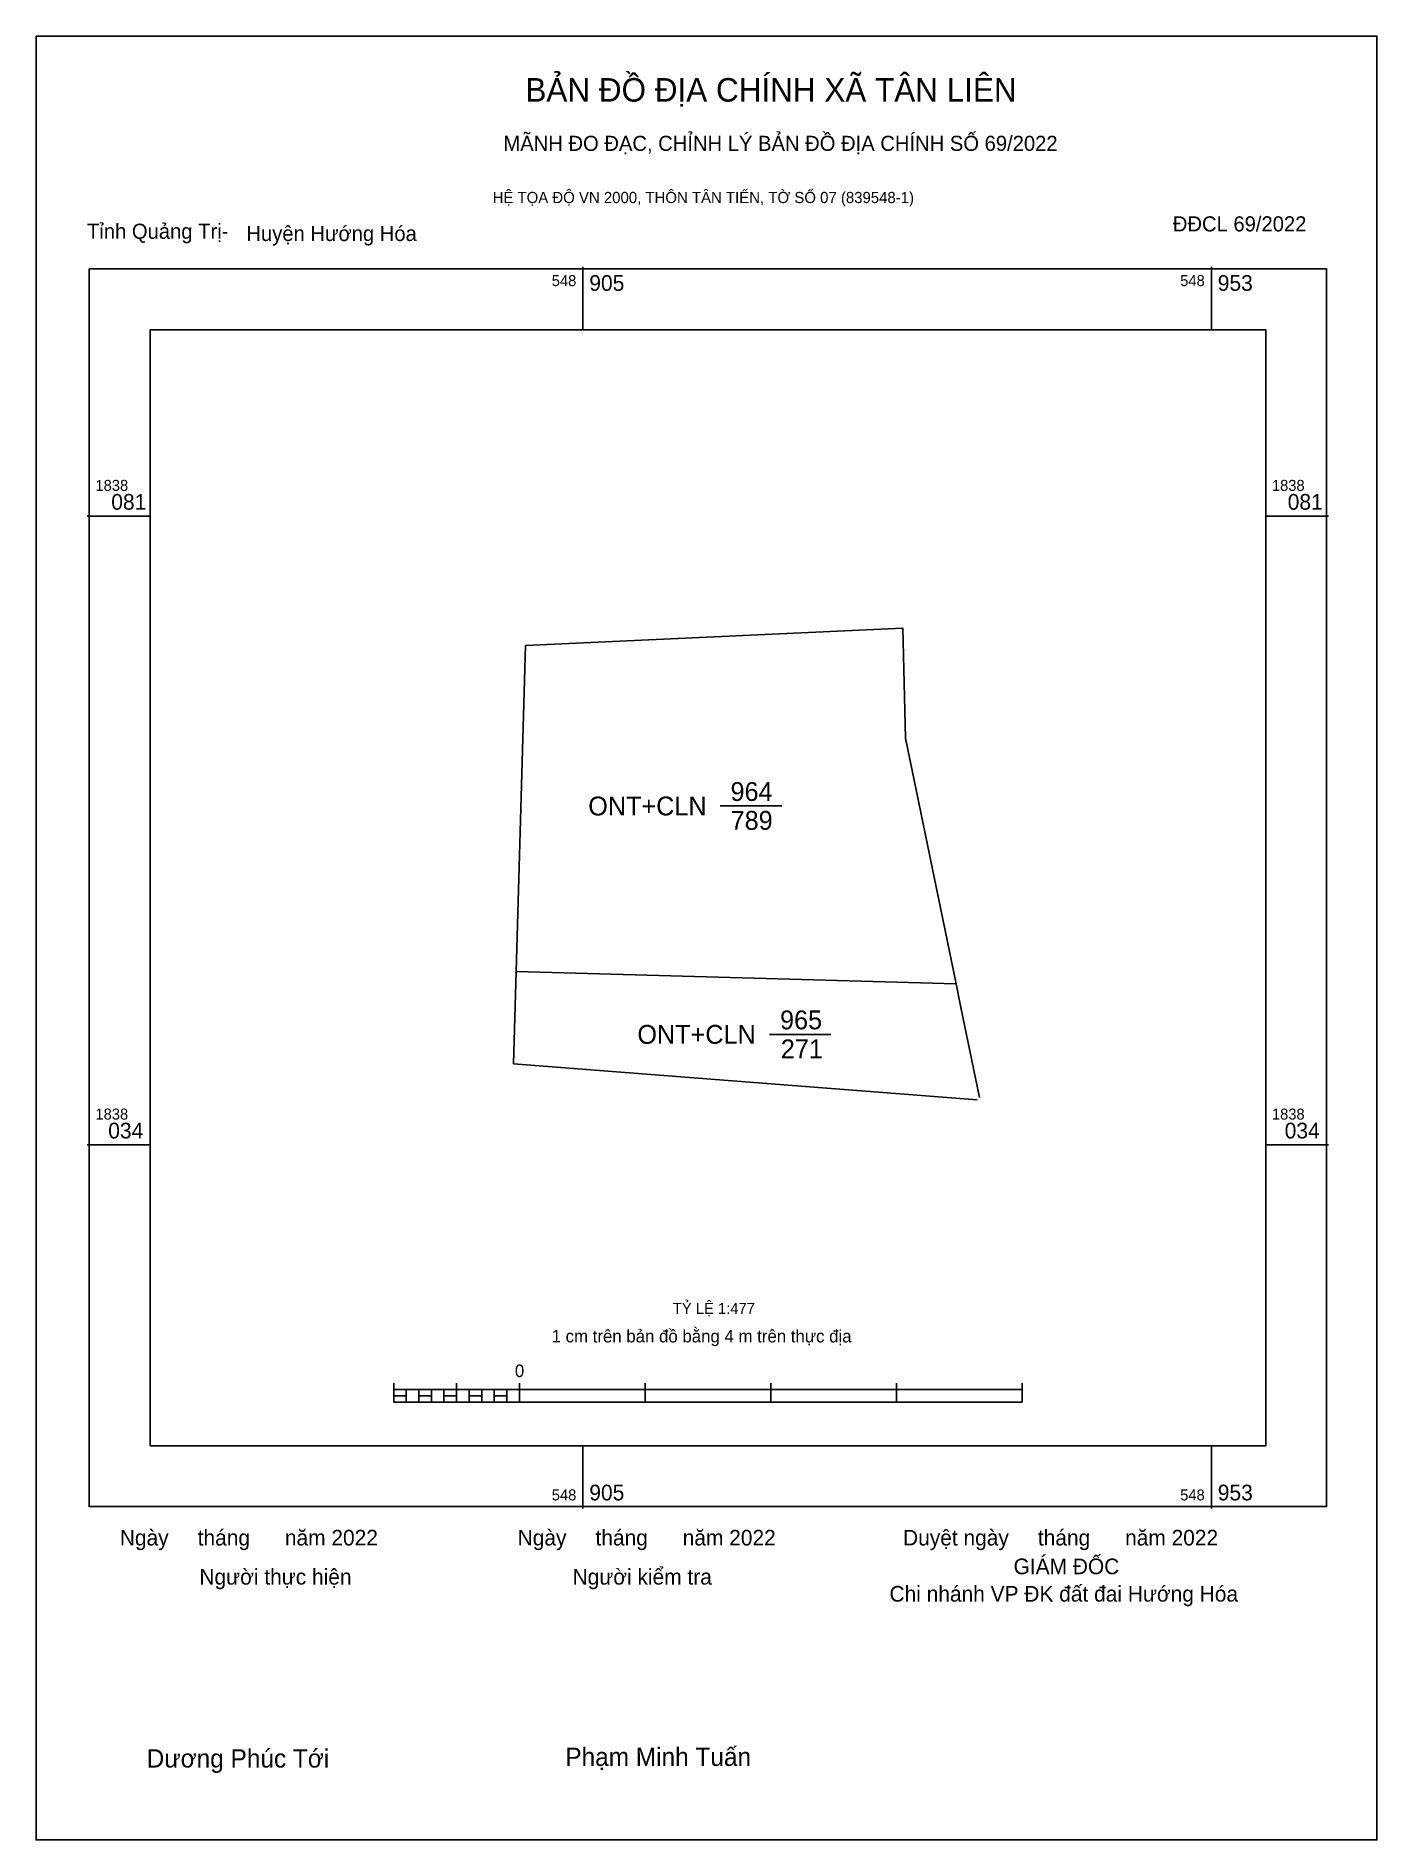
# Model space of a CAD drawing. Extents: x 548864 to 548966, y 1837981 to 1838118.
import ezdxf

# ---------------------------------------------------------------- set-up
doc = ezdxf.new("R2010")
doc.units = 0
for name, color, linetype in [('Level 10', 7, 'Continuous'), ('Level 13', 7, 'Continuous'), ('Level 15', 7, 'Continuous'), ('Level 6', 7, 'Continuous'), ('Level 62', 7, 'Continuous'), ('Level 63', 7, 'Continuous'), ('Level 9', 7, 'Continuous')]:
    doc.layers.add(name, color=color, linetype=linetype)

msp = doc.modelspace()

# ---------------------------------------------------------------- linework, layer by layer
at = {"layer": 'Level 10'}
msp.add_line((548900.17, 1838040.22), (548935.37, 1838037.49), dxfattribs=at)
msp.add_lwpolyline([(548901.07, 1838071.96), (548929.72, 1838073.29), (548929.93, 1838064.94), (548933.77, 1838046.29), (548900.37, 1838047.23)], close=True, dxfattribs=at)
for points in [[(548900.17, 1838040.22), (548900.37, 1838047.23), (548901.07, 1838071.96)], [(548933.77, 1838046.29), (548934.11, 1838044.61), (548935.54, 1838037.67)]]:
    msp.add_lwpolyline(points, dxfattribs=at)
at = {"layer": 'Level 15'}
msp.add_lwpolyline([(548863.92, 1838118.21), (548965.71, 1838118.21), (548965.71, 1837981.33), (548863.92, 1837981.33)], close=True, dxfattribs=at)
at = {"layer": 'Level 62'}
msp.add_lwpolyline([(548872.58, 1838095.93), (548957.27, 1838095.93), (548957.27, 1838011.24), (548872.58, 1838011.24)], close=True, dxfattribs=at)
at = {"layer": 'Level 63'}
for p, q in [((548905.44, 1838100.7), (548905.44, 1838095.93)), ((548953.15, 1838100.7), (548953.15, 1838095.93)), ((548867.8, 1838081.79), (548872.58, 1838081.79)), ((548957.27, 1838081.79), (548962.04, 1838081.79)), ((548867.8, 1838034.08), (548872.58, 1838034.08)), ((548957.27, 1838034.08), (548962.04, 1838034.08)), ((548891.07, 1838015.98), (548891.07, 1838014.55)), ((548895.84, 1838015.98), (548895.84, 1838014.55)), ((548900.61, 1838015.98), (548900.61, 1838014.55)), ((548910.15, 1838015.98), (548910.15, 1838014.55)), ((548919.69, 1838015.98), (548919.69, 1838014.55)), ((548929.23, 1838015.98), (548929.23, 1838014.55)), ((548938.78, 1838015.98), (548938.78, 1838014.55)), ((548891.07, 1838015.5), (548938.78, 1838015.5)), ((548892.02, 1838015.5), (548892.02, 1838014.55)), ((548892.97, 1838015.5), (548892.97, 1838014.55)), ((548893.93, 1838015.5), (548893.93, 1838014.55)), ((548894.88, 1838015.5), (548894.88, 1838014.55)), ((548895.84, 1838015.5), (548895.84, 1838014.55)), ((548896.79, 1838015.5), (548896.79, 1838014.55)), ((548897.75, 1838015.5), (548897.75, 1838014.55)), ((548898.7, 1838015.5), (548898.7, 1838014.55)), ((548899.65, 1838015.5), (548899.65, 1838014.55)), ((548900.61, 1838015.5), (548900.61, 1838014.55)), ((548891.07, 1838014.55), (548938.78, 1838014.55)), ((548905.44, 1838011.24), (548905.44, 1838006.47)), ((548953.15, 1838011.24), (548953.15, 1838006.47))]:
    msp.add_line(p, q, dxfattribs=at)
for points in [[(548867.95, 1838100.55), (548961.89, 1838100.55), (548961.89, 1838006.62), (548867.95, 1838006.62)], [(548891.07, 1838015.02), (548892.02, 1838015.02), (548892.02, 1838014.55), (548891.07, 1838014.55)], [(548891.07, 1838015.02), (548892.02, 1838015.02), (548892.02, 1838014.55), (548891.07, 1838014.55)], [(548892.97, 1838015.02), (548893.93, 1838015.02), (548893.93, 1838014.55), (548892.97, 1838014.55)], [(548894.88, 1838015.02), (548895.84, 1838015.02), (548895.84, 1838014.55), (548894.88, 1838014.55)], [(548896.79, 1838015.02), (548897.75, 1838015.02), (548897.75, 1838014.55), (548896.79, 1838014.55)], [(548898.7, 1838015.02), (548899.65, 1838015.02), (548899.65, 1838014.55), (548898.7, 1838014.55)]]:
    msp.add_lwpolyline(points, close=True, dxfattribs=at)
at = {"layer": 'Level 9'}
for p, q in [((548915.86, 1838059.79), (548920.53, 1838059.79)), ((548919.59, 1838042.45), (548924.25, 1838042.45))]:
    msp.add_line(p, q, dxfattribs=at)

# ---------------------------------------------------------------- texts
at = {"layer": 'Level 13'}
for s, p in [('964', (548916.64, 1838060.17)), ('ONT+CLN', (548905.84, 1838059.07)), ('789', (548916.65, 1838057.98)), ('965', (548920.4, 1838042.84)), ('ONT+CLN', (548909.57, 1838041.74)), ('271', (548920.46, 1838040.64))]:
    msp.add_text(s, height=1.431, dxfattribs=at).set_placement(p)
at = {"layer": 'Level 6'}
msp.add_text('TỶ LỆ 1:477', height=0.8387, dxfattribs=at).set_placement((548912.26, 1838021.24))
at = {"layer": 'Level 63'}
for s, height, p in [('BẢN ĐỒ ĐỊA CHÍNH XÃ TÂN LIÊN', 1.7861, (548901.07, 1838113.24)), ('MÃNH ĐO ĐẠC, CHỈNH LÝ BẢN ĐỒ ĐỊA CHÍNH SỐ 69/2022', 1.1461, (548899.4, 1838109.5)), ('HỆ TỌA ĐỘ VN 2000, THÔN TÂN TIẾN, TỜ SỐ 07 (839548-1)', 0.8484, (548898.58, 1838105.54)), ('548', 0.835, (548903.07, 1838099.24)), ('905', 1.193, (548905.92, 1838098.88)), ('548', 0.835, (548950.78, 1838099.24)), ('953', 1.193, (548953.63, 1838098.88)), ('1838', 0.835, (548868.43, 1838083.7)), ('1838', 0.835, (548957.74, 1838083.7)), ('081', 1.193, (548869.63, 1838082.27)), ('081', 1.193, (548958.94, 1838082.27)), ('1838', 0.835, (548868.43, 1838035.99)), ('1838', 0.835, (548957.74, 1838035.99)), ('034', 1.193, (548869.4, 1838034.56)), ('034', 1.193, (548958.71, 1838034.56)), ('1 cm trên bản đồ bằng 4 m trên thực địa', 0.9542, (548903.06, 1838019.08)), ('0', 0.954, (548900.27, 1838016.45)), ('548', 0.835, (548903.07, 1838007.09)), ('905', 1.193, (548905.92, 1838007.09)), ('548', 0.835, (548950.78, 1838007.09)), ('953', 1.193, (548953.63, 1838007.09)), ('Ngày     tháng      năm 2022', 1.1872, (548870.28, 1838003.67)), ('Ngày     tháng      năm 2022', 1.1872, (548900.48, 1838003.67)), ('Duyệt ngày     tháng      năm 2022', 1.1872, (548929.74, 1838003.67)), ('GIÁM ĐỐC', 1.187, (548938.13, 1838001.49)), ('Người thực hiện', 1.1872, (548876.32, 1838000.7)), ('Người kiểm tra', 1.1872, (548904.65, 1838000.7)), ('Chi nhánh VP ĐK đất đai Hướng Hóa', 1.1872, (548928.71, 1837999.41)), ('Dương Phúc Tới', 1.3847, (548872.32, 1837986.82)), ('Phạm Minh Tuấn', 1.3847, (548904.1, 1837986.94))]:
    msp.add_text(s, height=height, dxfattribs=at).set_placement(p)
at = {"layer": 'Level 9'}
for s, p in [('Tỉnh Quảng Trị-', (548867.79, 1838102.83)), ('Huyện Hướng Hóa', (548879.89, 1838102.66)), ('ĐĐCL 69/2022', (548950.22, 1838103.39))]:
    msp.add_text(s, height=1.1461, dxfattribs=at).set_placement(p)

doc.saveas('drawing.dxf')
